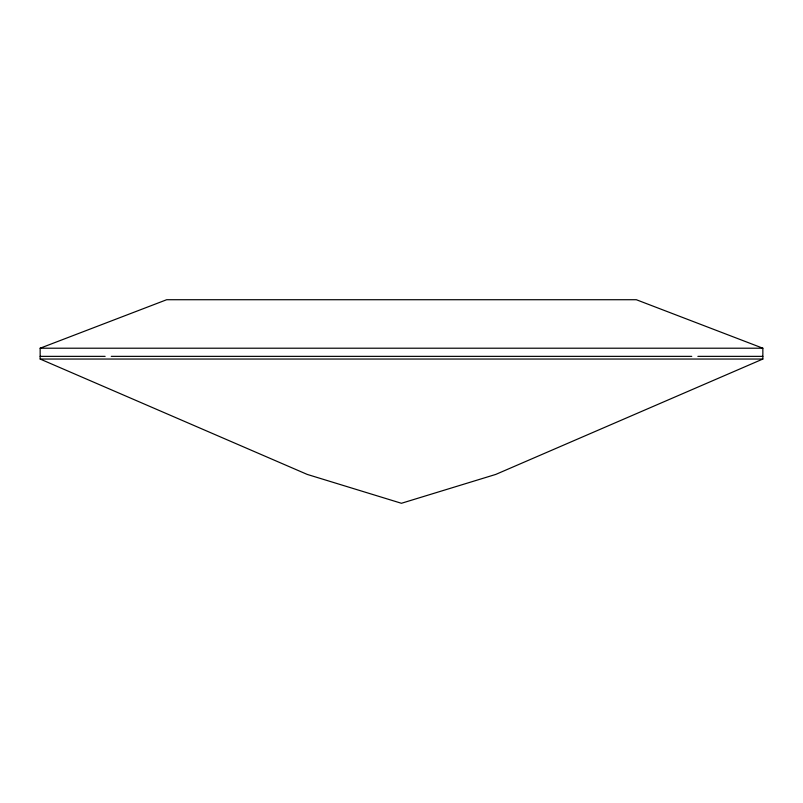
<?xml version="1.0" encoding="UTF-8"?>
<svg xmlns="http://www.w3.org/2000/svg" width="803" height="803" viewBox="0 0 803 803"><rect width="100%" height="100%" fill="white"/><g stroke="black" fill="none" stroke-linecap="round" stroke-linejoin="round"><path stroke-width="1.2" d="M762.85 359.041L495.732 474.432L401.43 503.28L307.268 474.432L40.15 359.041L40.15 348.211L166.673 299.72L636.327 299.72L762.85 348.211L762.85 359.041L40.15 359.041M40.15 348.211L762.85 348.211M40.15 356.361L105.133 356.361M111.246 356.361L691.754 356.361M697.867 356.361L762.85 356.361"/></g></svg>
